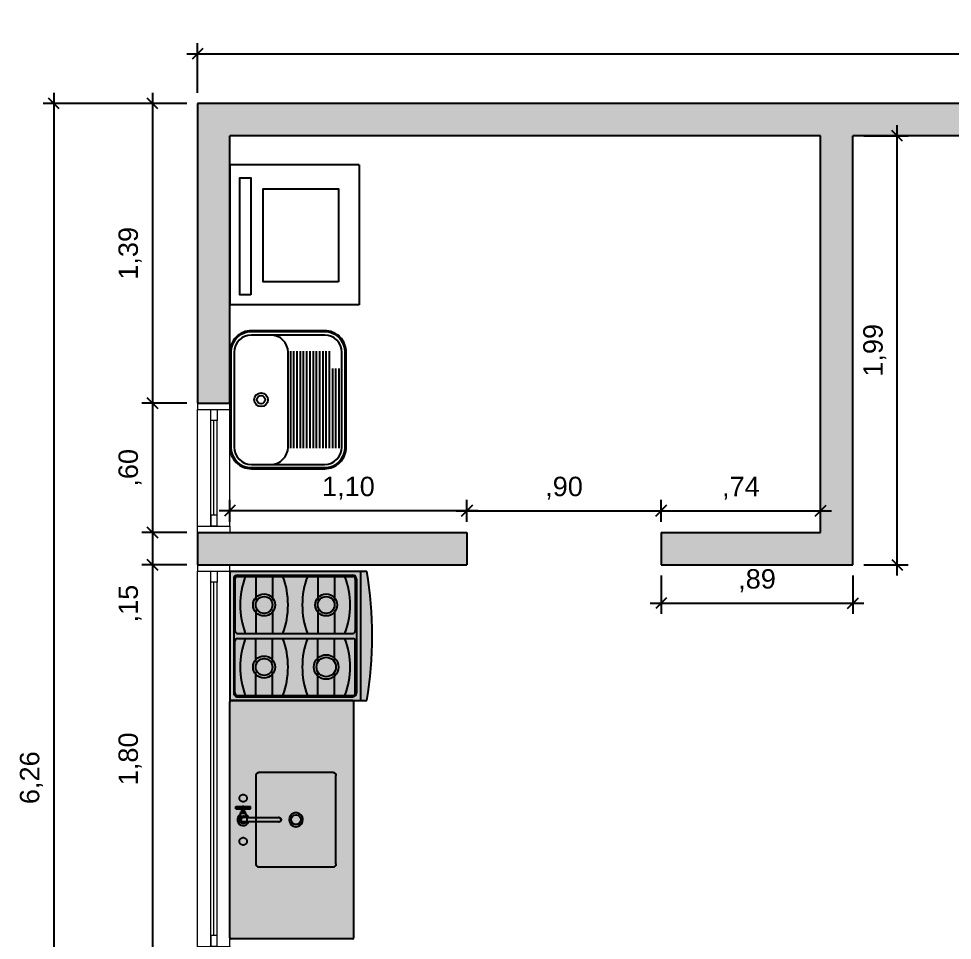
# Model space of a CAD drawing. Header units: millimetres. Extents: x 28.1 to 47.5, y 29.2 to 36.9.
# Drawn here: x 28.122 to 32.452, y 32.581 to 36.856 of the extents above; entities that cross this region are included whole.
import ezdxf

# ---------------------------------------------------------------- set-up
doc = ezdxf.new("R2010")
doc.units = ezdxf.units.MM
doc.header["$PDMODE"] = 34
doc.linetypes.add('CONTINU', pattern=[0])
doc.linetypes.add('DASHSPACE', pattern=[30, 12, -18])
for name, color, linetype, lineweight in [('AI-Hatch equip coz', 255, 'Continuous', 0), ('AI-Hatch equip san', 255, 'Continuous', 0), ('Arq-Caixilho', 1, 'Continuous', 13), ('Arq-Parede Baixa Osso', 2, 'Continuous', 20)]:
    doc.layers.add(name, color=color, linetype=linetype, lineweight=lineweight)
for name, color, linetype in [('ALVENARIA', 4, 'Continuous'), ('COTAS', 7, 'Continuous'), ('MOBILIÁRIO', 8, 'Continuous')]:
    doc.layers.add(name, color=color, linetype=linetype)
doc.styles.get("Standard").update_dxf_attribs({"font": 'arial.ttf'})
doc.dimstyles.new('Novo estilo de cotav 1_50', dxfattribs={"dimscale": 0.5, "dimtxt": 0.18, "dimasz": 0.1, "dimexe": 0.1, "dimexo": 0.1, "dimgap": 0.1, "dimtad": 1, "dimzin": 4, "dimtxsty": 'Standard', "dimblk": 'OBLIQUE', "dimcen": 0.1, "dimdle": 0.1, "dimclrd": 1, "dimclre": 1, "dimclrt": 256, "dimadec": 0, "dimazin": 0, "dimtfac": 1, "dimtmove": 0, "dimatfit": 3, "dimldrblk": 'ORIGIN2', "dimfxl": 1, "dimtfillclr": 1, "dimarcsym": 0})

# ---------------------------------------------------------------- blocks, each defined once
blk = doc.blocks.new('maq 2')
for p, q in [((85.4031, 379.1779), (86.0535, 379.1779)), ((85.4031, 379.1779), (85.4031, 378.5779)), ((86.0535, 379.1779), (86.0535, 378.5779)), ((85.4031, 378.5779), (86.0535, 378.5779))]:
    blk.add_line(p, q)
for points in [[(85.9465, 379.082), (85.9465, 378.7322), (85.5152, 378.7322), (85.5152, 379.082)], [(86.0069, 378.6761), (86.0069, 378.6243), (85.4634, 378.6243), (85.4634, 378.6761)]]:
    blk.add_lwpolyline(points, close=True)
blk = doc.blocks.new('A$C13904C36')
for p, q in [((220, 140), (-220, 140)), ((220, 125), (-220, 125)), ((-315, 45), (-315, -295)), ((-300, 45), (-300, -295)), ((300, -295), (300, 45)), ((315, -295), (315, 45)), ((-220, -125), (220, -125)), ((-225, -137.5), (225, -137.5)), ((-225, -152.5), (225, -152.5)), ((-225, -167.5), (225, -167.5)), ((-225, -182.5), (225, -182.5)), ((-225, -197.5), (225, -197.5)), ((-225, -212.5), (225, -212.5)), ((-225, -227.5), (225, -227.5)), ((-225, -242.5), (225, -242.5)), ((-225, -257.5), (225, -257.5)), ((-225, -272.5), (225, -272.5)), ((-225, -287.5), (225, -287.5)), ((-225, -302.5), (225, -302.5)), ((-225, -317.5), (225, -317.5)), ((-225, -332.5), (145, -332.5)), ((-225, -347.5), (145, -347.5)), ((-225, -362.5), (145, -362.5)), ((-220, -375), (220, -375)), ((-220, -390), (220, -390))]:
    blk.add_line(p, q)
blk.add_lwpolyline([(-320, -295, 0.414214), (-220, -395), (220, -395, 0.414214), (320, -295), (320, 45, 0.414214), (220, 145), (-220, 145, 0.414214), (-320, 45)], format="xyb", close=True)
for radius in [31.8, 19.1]:
    blk.add_circle((0, 0), radius)
for centre, radius, start, end in [((-220, 45), 95, 90, 180), ((220, 45), 95, 0, 90), ((-220, 45), 80, 90, 180), ((220, 45), 80, 0, 90), ((-220, -45), 80, 180, 270), ((220, -45), 80, 270, 0), ((-220, -295), 95, 180, 270), ((-220, -295), 80, 180, 270), ((220, -295), 95, 270, 0), ((220, -295), 80, 270, 0)]:
    blk.add_arc(centre, radius, start, end)
blk = doc.blocks.new('*U11')
at = {"layer": 'Arq-Caixilho'}
for p, q in [((0.57, 0.0917), (0.08, 0.0917)), ((0.52, 0.0767), (0.08, 0.0767)), ((0.57, 0.0617), (0.08, 0.0617))]:
    blk.add_line(p, q, dxfattribs=at)
for points in [[(0, 0), (0.03, 0), (0.03, 0.15), (0, 0.15)], [(0.6, 0), (0.57, 0), (0.57, 0.15), (0.6, 0.15)], [(0.03, 0.0917), (0.08, 0.0917), (0.08, 0.0617), (0.03, 0.0617)], [(0.57, 0.0917), (0.52, 0.0917), (0.52, 0.0617), (0.57, 0.0617)], [(0.57, 0.0917), (0.57, 0.0917), (0.57, 0.0617), (0.57, 0.0617)]]:
    blk.add_lwpolyline(points, dxfattribs=at)
at = {"layer": 'Arq-Parede Baixa Osso'}
for p, q in [((0.57, 0.15), (0.03, 0.15)), ((0.57, 0), (0.03, 0))]:
    blk.add_line(p, q, dxfattribs=at)
blk = doc.blocks.new('*U12')
at = {"layer": 'Arq-Caixilho'}
for p, q in [((1.77, 0.0917), (0.08, 0.0917)), ((1.72, 0.0767), (0.08, 0.0767)), ((1.77, 0.0617), (0.08, 0.0617))]:
    blk.add_line(p, q, dxfattribs=at)
for points in [[(0, 0), (0.03, 0), (0.03, 0.15), (0, 0.15)], [(1.8, 0), (1.77, 0), (1.77, 0.15), (1.8, 0.15)], [(0.03, 0.0917), (0.08, 0.0917), (0.08, 0.0617), (0.03, 0.0617)], [(1.77, 0.0917), (1.72, 0.0917), (1.72, 0.0617), (1.77, 0.0617)], [(1.77, 0.0917), (1.77, 0.0917), (1.77, 0.0617), (1.77, 0.0617)]]:
    blk.add_lwpolyline(points, dxfattribs=at)
at = {"layer": 'Arq-Parede Baixa Osso'}
for p, q in [((1.77, 0.15), (0.03, 0.15)), ((1.77, 0), (0.03, 0))]:
    blk.add_line(p, q, dxfattribs=at)
blk = doc.blocks.new('Fogão 03')
at = {"layer": 'AI-Hatch equip coz', "lineweight": 0}
for points in [[(0.156, 0.159), (-0.444, 0.159), (-0.444, -0.447), (0.156, -0.447)], [(0.156, -0.447), (-0.444, -0.447), (-0.444, -0.477, 0.08), (0.156, -0.477)]]:
    blk.add_hatch(color=255, dxfattribs=at).paths.add_polyline_path(points)
for p, q in [((0.156, 0.159), (-0.444, 0.159)), ((-0.444, 0.159), (-0.444, -0.477)), ((0.12, 0.141), (-0.408, 0.141)), ((-0.408, 0.135), (-0.168, 0.135)), ((0.12, 0.135), (-0.12, 0.135)), ((0.156, 0.159), (0.156, -0.477)), ((-0.426, 0.123), (-0.426, -0.411)), ((-0.42, 0.123), (-0.42, -0.411)), ((-0.156, 0.123), (-0.156, -0.411)), ((-0.132, 0.123), (-0.132, -0.411)), ((0.132, 0.123), (0.132, -0.411)), ((0.138, 0.123), (0.138, -0.411)), ((-0.42, 0.039), (-0.3104, 0.039)), ((-0.2655, 0.039), (-0.156, 0.039)), ((-0.0224, 0.039), (-0.132, 0.039)), ((0.132, 0.039), (0.0224, 0.039)), ((-0.42, -0.039), (-0.3104, -0.039)), ((-0.2655, -0.039), (-0.156, -0.039)), ((-0.0224, -0.039), (-0.132, -0.039)), ((0.132, -0.039), (0.0224, -0.039)), ((-0.42, -0.249), (-0.3104, -0.249)), ((-0.2655, -0.249), (-0.156, -0.249)), ((-0.0224, -0.249), (-0.132, -0.249)), ((0.132, -0.249), (0.0224, -0.249)), ((-0.42, -0.327), (-0.3104, -0.327)), ((-0.2655, -0.327), (-0.156, -0.327)), ((-0.0224, -0.327), (-0.132, -0.327)), ((0.132, -0.327), (0.0224, -0.327)), ((-0.408, -0.423), (-0.168, -0.423)), ((0.12, -0.429), (-0.408, -0.429)), ((0.12, -0.423), (-0.12, -0.423)), ((0.156, -0.447), (-0.444, -0.447))]:
    blk.add_line(p, q)
for centre, radius in [((-0.288, 0), 0.051), ((0, 0), 0.051), ((-0.288, 0), 0.039), ((0, 0), 0.039), ((-0.288, -0.288), 0.057), ((-0.288, -0.288), 0.045), ((0, -0.288), 0.051), ((0, -0.288), 0.039)]:
    blk.add_circle(centre, radius)
for centre, radius, start, end in [((-0.408, 0.123), 0.018, 89.9994, 180), ((-0.408, 0.123), 0.012, 90, 180), ((-0.168, 0.123), 0.012, 0, 90), ((-0.12, 0.123), 0.012, 90, 180), ((0.12, 0.123), 0.018, 0, 90), ((0.12, 0.123), 0.012, 0, 90), ((-0.288, -0.264), 0.375, 69.3903, 110.6097), ((0, -0.264), 0.375, 69.3903, 110.6097), ((-0.288, 0.264), 0.375, 249.3903, 290.6097), ((0, 0.264), 0.375, 249.3903, 290.6097), ((-0.288, -0.552), 0.375, 69.3903, 110.6097), ((0, -0.552), 0.375, 69.3903, 110.6097), ((-0.288, -0.024), 0.375, 249.3903, 290.6097), ((0, -0.024), 0.375, 249.3903, 290.6097), ((-0.408, -0.411), 0.018, 180, 270), ((-0.408, -0.411), 0.012, 180, 270), ((-0.168, -0.411), 0.012, 269.9991, 0), ((-0.12, -0.411), 0.012, 180, 270.0011), ((0.12, -0.411), 0.018, 270, 0), ((0.12, -0.411), 0.012, 270, 0), ((-0.144, 1.386), 1.887, 260.8522, 279.1478)]:
    blk.add_arc(centre, radius, start, end)
blk = doc.blocks.new('CUBA L117 - PLANTA')
at = {"layer": 'AI-Hatch equip san'}
blk.add_hatch(color=256, dxfattribs=at).paths.add_polyline_path([(0.5525, -0.005, 0.414214), (0.5475, 0), (-0.5475, 0, 0.414214), (-0.5525, -0.005), (-0.5525, -0.5694, 0.414214), (-0.5475, -0.5744), (0.5475, -0.5744, 0.414214), (0.5525, -0.5694)])
for p, q in [((-0.5475, 0), (0.5475, 0)), ((-0.5525, -0.5694), (-0.5525, -0.005)), ((0.5525, -0.5694), (0.5525, -0.005)), ((-0.2051, -0.122), (0.2051, -0.122)), ((-0.2203, -0.4773), (-0.2203, -0.1371)), ((0.2203, -0.1371), (0.2203, -0.4773)), ((-0.2051, -0.4924), (0.2051, -0.4924)), ((0.5475, -0.5744), (-0.5475, -0.5744))]:
    blk.add_line(p, q)
at = {"ltscale": 0.001812}
for p, q in [((-0.0004, -0.2752), (0, -0.2752)), ((-0.0004, -0.3392), (0, -0.3392))]:
    blk.add_line(p, q, dxfattribs=at)
at = {"ltscale": 0.001816}
for p, q in [((0, -0.2752), (0.0004, -0.2752)), ((0, -0.3392), (0.0004, -0.3392))]:
    blk.add_line(p, q, dxfattribs=at)
at = {"ltscale": 0.001536}
for p, q in [((-0.032, -0.3072), (-0.032, -0.3069)), ((-0.032, -0.3075), (-0.032, -0.3072))]:
    blk.add_line(p, q, dxfattribs=at)
at = {"ltscale": 0.001853}
for p, q in [((0.032, -0.3072), (0.032, -0.3068)), ((0.032, -0.3076), (0.032, -0.3072))]:
    blk.add_line(p, q, dxfattribs=at)
for points in [[(-0.2203, -0.1371), (-0.2202, -0.1367), (-0.2202, -0.1364), (-0.2202, -0.1361), (-0.2202, -0.1357), (-0.2202, -0.1354), (-0.2202, -0.1352), (-0.2201, -0.135), (-0.2201, -0.1348), (-0.2201, -0.1346), (-0.22, -0.1343), (-0.22, -0.1341), (-0.2199, -0.1339), (-0.2199, -0.1337), (-0.2199, -0.1335), (-0.2198, -0.1333), (-0.2197, -0.133), (-0.2196, -0.1327), (-0.2195, -0.1323), (-0.2194, -0.132), (-0.2193, -0.1317), (-0.2192, -0.1314), (-0.219, -0.1311), (-0.2189, -0.1307), (-0.2188, -0.1304), (-0.2186, -0.1301), (-0.2184, -0.1298), (-0.2183, -0.1295), (-0.2181, -0.1292), (-0.2179, -0.129), (-0.2178, -0.1287), (-0.2176, -0.1284), (-0.2174, -0.1281), (-0.2172, -0.1279), (-0.217, -0.1276), (-0.2168, -0.1274), (-0.2166, -0.1271), (-0.2163, -0.1269), (-0.2161, -0.1266), (-0.2159, -0.1264), (-0.2156, -0.1261), (-0.2154, -0.1259), (-0.2151, -0.1257), (-0.2149, -0.1255), (-0.2146, -0.1253), (-0.2144, -0.1251), (-0.2141, -0.1249), (-0.2138, -0.1247), (-0.2136, -0.1245), (-0.2133, -0.1243), (-0.213, -0.1241), (-0.2127, -0.124), (-0.2124, -0.1238), (-0.2121, -0.1236), (-0.2118, -0.1235), (-0.2115, -0.1233), (-0.2112, -0.1232), (-0.2109, -0.1231), (-0.2105, -0.1229), (-0.2102, -0.1228), (-0.2099, -0.1227), (-0.2096, -0.1226), (-0.2092, -0.1225), (-0.2089, -0.1224), (-0.2087, -0.1224), (-0.2086, -0.1223), (-0.2083, -0.1223), (-0.2081, -0.1223), (-0.2079, -0.1222), (-0.2077, -0.1222), (-0.2074, -0.1221), (-0.2072, -0.1221), (-0.207, -0.1221), (-0.2069, -0.1221), (-0.2065, -0.122), (-0.2062, -0.122), (-0.2058, -0.122), (-0.2056, -0.122), (-0.2051, -0.122)], [(0.2051, -0.122), (0.2056, -0.122), (0.2058, -0.122), (0.2062, -0.122), (0.2065, -0.122), (0.2069, -0.1221), (0.207, -0.1221), (0.2072, -0.1221), (0.2074, -0.1221), (0.2077, -0.1222), (0.2079, -0.1222), (0.2081, -0.1223), (0.2083, -0.1223), (0.2086, -0.1223), (0.2087, -0.1224), (0.2089, -0.1224), (0.2092, -0.1225), (0.2096, -0.1226), (0.2099, -0.1227), (0.2102, -0.1228), (0.2105, -0.1229), (0.2109, -0.1231), (0.2112, -0.1232), (0.2115, -0.1233), (0.2118, -0.1235), (0.2121, -0.1236), (0.2124, -0.1238), (0.2127, -0.124), (0.213, -0.1241), (0.2133, -0.1243), (0.2136, -0.1245), (0.2138, -0.1247), (0.2141, -0.1249), (0.2144, -0.1251), (0.2146, -0.1253), (0.2149, -0.1255), (0.2151, -0.1257), (0.2154, -0.1259), (0.2156, -0.1261), (0.2159, -0.1264), (0.2161, -0.1266), (0.2163, -0.1269), (0.2166, -0.1271), (0.2168, -0.1274), (0.217, -0.1276), (0.2172, -0.1279), (0.2174, -0.1281), (0.2176, -0.1284), (0.2178, -0.1287), (0.2179, -0.129), (0.2181, -0.1292), (0.2183, -0.1295), (0.2184, -0.1298), (0.2186, -0.1301), (0.2188, -0.1304), (0.2189, -0.1307), (0.219, -0.1311), (0.2192, -0.1314), (0.2193, -0.1317), (0.2194, -0.132), (0.2195, -0.1323), (0.2196, -0.1327), (0.2197, -0.133), (0.2198, -0.1333), (0.2199, -0.1335), (0.2199, -0.1337), (0.2199, -0.1339), (0.22, -0.1341), (0.22, -0.1343), (0.2201, -0.1346), (0.2201, -0.1348), (0.2201, -0.135), (0.2202, -0.1352), (0.2202, -0.1354), (0.2202, -0.1357), (0.2202, -0.1361), (0.2202, -0.1364), (0.2202, -0.1367), (0.2203, -0.1371)], [(-0.2051, -0.4924), (-0.2056, -0.4924), (-0.2058, -0.4924), (-0.2062, -0.4924), (-0.2065, -0.4924), (-0.2069, -0.4923), (-0.207, -0.4923), (-0.2072, -0.4923), (-0.2074, -0.4923), (-0.2077, -0.4922), (-0.2079, -0.4922), (-0.2081, -0.4922), (-0.2083, -0.4921), (-0.2086, -0.4921), (-0.2087, -0.492), (-0.2089, -0.492), (-0.2092, -0.4919), (-0.2096, -0.4918), (-0.2099, -0.4917), (-0.2102, -0.4916), (-0.2105, -0.4915), (-0.2109, -0.4913), (-0.2112, -0.4912), (-0.2115, -0.4911), (-0.2118, -0.4909), (-0.2121, -0.4908), (-0.2124, -0.4906), (-0.2127, -0.4904), (-0.213, -0.4903), (-0.2133, -0.4901), (-0.2136, -0.4899), (-0.2138, -0.4897), (-0.2141, -0.4895), (-0.2144, -0.4894), (-0.2146, -0.4892), (-0.2149, -0.4889), (-0.2151, -0.4887), (-0.2154, -0.4885), (-0.2156, -0.4883), (-0.2159, -0.488), (-0.2161, -0.4878), (-0.2163, -0.4875), (-0.2166, -0.4873), (-0.2168, -0.487), (-0.217, -0.4868), (-0.2172, -0.4865), (-0.2174, -0.4863), (-0.2176, -0.486), (-0.2178, -0.4857), (-0.2179, -0.4855), (-0.2181, -0.4852), (-0.2183, -0.4849), (-0.2184, -0.4846), (-0.2186, -0.4843), (-0.2188, -0.484), (-0.2189, -0.4837), (-0.219, -0.4833), (-0.2192, -0.483), (-0.2193, -0.4827), (-0.2194, -0.4824), (-0.2195, -0.4821), (-0.2196, -0.4817), (-0.2197, -0.4814), (-0.2198, -0.4811), (-0.2199, -0.4809), (-0.2199, -0.4807), (-0.2199, -0.4805), (-0.22, -0.4803), (-0.22, -0.4801), (-0.2201, -0.4798), (-0.2201, -0.4796), (-0.2201, -0.4794), (-0.2202, -0.4792), (-0.2202, -0.479), (-0.2202, -0.4787), (-0.2202, -0.4783), (-0.2202, -0.478), (-0.2202, -0.4777), (-0.2203, -0.4773)], [(0.2203, -0.4773), (0.2202, -0.4777), (0.2202, -0.478), (0.2202, -0.4783), (0.2202, -0.4787), (0.2202, -0.479), (0.2202, -0.4792), (0.2201, -0.4794), (0.2201, -0.4796), (0.2201, -0.4798), (0.22, -0.4801), (0.22, -0.4803), (0.2199, -0.4805), (0.2199, -0.4807), (0.2199, -0.4809), (0.2198, -0.4811), (0.2197, -0.4814), (0.2196, -0.4817), (0.2195, -0.4821), (0.2194, -0.4824), (0.2193, -0.4827), (0.2192, -0.483), (0.219, -0.4833), (0.2189, -0.4837), (0.2188, -0.484), (0.2186, -0.4843), (0.2184, -0.4846), (0.2183, -0.4849), (0.2181, -0.4852), (0.2179, -0.4855), (0.2178, -0.4857), (0.2176, -0.486), (0.2174, -0.4863), (0.2172, -0.4865), (0.217, -0.4868), (0.2168, -0.487), (0.2166, -0.4873), (0.2163, -0.4875), (0.2161, -0.4878), (0.2159, -0.488), (0.2156, -0.4883), (0.2154, -0.4885), (0.2151, -0.4887), (0.2149, -0.4889), (0.2146, -0.4892), (0.2144, -0.4894), (0.2141, -0.4895), (0.2138, -0.4897), (0.2136, -0.4899), (0.2133, -0.4901), (0.213, -0.4903), (0.2127, -0.4904), (0.2124, -0.4906), (0.2121, -0.4908), (0.2118, -0.4909), (0.2115, -0.4911), (0.2112, -0.4912), (0.2109, -0.4913), (0.2105, -0.4915), (0.2102, -0.4916), (0.2099, -0.4917), (0.2096, -0.4918), (0.2092, -0.4919), (0.2089, -0.492), (0.2087, -0.492), (0.2086, -0.4921), (0.2083, -0.4921), (0.2081, -0.4922), (0.2079, -0.4922), (0.2077, -0.4922), (0.2074, -0.4923), (0.2072, -0.4923), (0.207, -0.4923), (0.2069, -0.4923), (0.2065, -0.4924), (0.2062, -0.4924), (0.2058, -0.4924), (0.2056, -0.4924), (0.2051, -0.4924)]]:
    blk.add_lwpolyline(points)
at = {"linetype": 'DASHSPACE'}
for centre in [(-0.1001, -0.0619), (0, -0.0619), (0.1001, -0.0619)]:
    blk.add_circle(centre, 0.0175, dxfattribs=at)
blk.add_circle((0, -0.3072), 0.0225)
for centre, radius, start, end in [((-0.5475, -0.005), 0.00501, 90, 180), ((0.5475, -0.005), 0.00501, 0, 90), ((0, -0.3072), 0.032, 151.3521, 180), ((0, -0.3072), 0.032, 89.3499, 151.3521), ((0, -0.3072), 0.032, 19.9817, 89.3499), ((0, -0.3072), 0.032, 0, 19.9817), ((0, -0.3072), 0.032, 180, 200.4477), ((0, -0.3072), 0.032, 200.4477, 269.3512), ((0, -0.3072), 0.032, 269.3512, 331.3521), ((0, -0.3072), 0.032, 331.3521, 360), ((-0.5475, -0.5694), 0.00501, 180, 270), ((0.5475, -0.5694), 0.00501, 270, 360)]:
    blk.add_arc(centre, radius, start, end)
blk = doc.blocks.new('TORNEIRA COZINHA MESA BICA MÓVEL DUNA CLÁSSICA 1167 C64  - PLANTA')
at = {"layer": 'AI-Hatch equip san'}
blk.add_hatch(color=256, dxfattribs=at).paths.add_polyline_path([(0.0103, -0.0514, 0.168827), (0.0234, -0.0397), (0.0313, -0.0397), (0.0313, -0.0376), (0.0367, -0.0376), (0.0367, -0.0322), (0.0515, -0.0322, 0.000843), (0.0512, -0.0324), (0.0512, -0.0603), (0.0621, -0.0603), (0.0621, 0.0068), (0.0512, 0.0068), (0.0512, -0.021, 0.000799), (0.0515, -0.0213), (0.0367, -0.0213), (0.0367, -0.0159), (0.036, -0.0159, -0.045723), (0.034, -0.016, -0.04573), (0.032, -0.0159), (0.0313, -0.0159), (0.0313, -0.0138), (0.0234, -0.0138, 1.40626), (-0.0103, -0.0514), (-0.0103, -0.1934), (-0.0101, -0.1946), (-0.0097, -0.1959), (-0.0096, -0.1963), (-0.0092, -0.197), (-0.0086, -0.1982), (-0.008, -0.199), (-0.0078, -0.1992), (-0.0068, -0.2002), (-0.0058, -0.201), (-0.0055, -0.2011), (-0.0046, -0.2017), (-0.0033, -0.2022), (-0.0025, -0.2024), (-0.002, -0.2026), (-0.0005, -0.2027), (0.0009, -0.2027), (0.0022, -0.2025), (0.0034, -0.2022), (0.0039, -0.202), (0.0046, -0.2017), (0.0057, -0.201), (0.0066, -0.2004), (0.0068, -0.2002), (0.0077, -0.1993), (0.0086, -0.1982), (0.0087, -0.198), (0.0092, -0.197), (0.0098, -0.1958), (0.01, -0.195), (0.0101, -0.1944), (0.0103, -0.193), (0.0103, -0.1911)])
for points in [[(0.0512, 0.0068), (0.0621, 0.0068)], [(0.0512, 0.0068), (0.0512, -0.021)], [(0.0567, 0.0068), (0.0567, -0.0213)], [(0.0621, 0.0068), (0.0621, -0.0603)], [(0.0117, -0.0138), (0.0313, -0.0138)], [(0.0117, -0.0397), (0.0313, -0.0397)], [(0.0313, -0.0138), (0.0313, -0.0397)], [(0.0313, -0.0159), (0.032, -0.0159)], [(0.0313, -0.0267), (0.0621, -0.0267)], [(0.0313, -0.0376), (0.0367, -0.0376)], [(0.036, -0.0159), (0.0367, -0.0159)], [(0.0367, -0.0159), (0.0367, -0.0376)], [(0.0367, -0.0213), (0.0519, -0.0217)], [(0.0367, -0.0213), (0.0515, -0.0213)], [(0.0367, -0.0322), (0.0515, -0.0322)], [(0.0512, -0.0324), (0.0512, -0.0603)], [(0.0514, -0.0252), (0.0513, -0.0256)], [(0.0513, -0.0278), (0.0514, -0.0281)], [(0.0521, -0.0237), (0.0519, -0.0242)], [(0.052, -0.024), (0.0519, -0.0242)], [(0.0519, -0.0293), (0.0521, -0.0297)], [(0.0521, -0.0219), (0.0521, -0.0237)], [(0.053, -0.0227), (0.0521, -0.0237)], [(0.0525, -0.0232), (0.0521, -0.0237)], [(0.0521, -0.0297), (0.0525, -0.0302)], [(0.0521, -0.0297), (0.0521, -0.0316)], [(0.0529, -0.0306), (0.0524, -0.0301)], [(0.0541, -0.0219), (0.0527, -0.0229)], [(0.0541, -0.0219), (0.0539, -0.022)], [(0.0539, -0.0314), (0.0541, -0.0315)], [(0.0557, -0.0214), (0.0553, -0.0215)], [(0.0553, -0.032), (0.0557, -0.0321)], [(0.0567, -0.0322), (0.0567, -0.0603)], [(0.0581, -0.0215), (0.0587, -0.0217)], [(0.0581, -0.0215), (0.0595, -0.0221)], [(0.0582, -0.0319), (0.0581, -0.032)], [(0.0595, -0.0314), (0.0582, -0.032)], [(0.0595, -0.0221), (0.0594, -0.022)], [(0.0595, -0.0313), (0.0594, -0.0314)], [(0.0595, -0.0221), (0.0605, -0.0229)], [(0.0605, -0.0306), (0.0595, -0.0314)], [(0.0617, -0.0247), (0.0619, -0.0252)], [(0.0619, -0.0282), (0.0617, -0.0288)], [(0.0618, -0.0249), (0.0619, -0.0252)], [(0.0621, -0.0258), (0.0619, -0.0252)], [(0.0621, -0.0276), (0.0619, -0.0282)], [(0.0621, -0.0258), (0.0621, -0.0267)], [(0.0621, -0.0267), (0.0621, -0.0276)], [(0.0512, -0.0603), (0.0621, -0.0603)]]:
    blk.add_lwpolyline(points)
at = {"linetype": 'CONTINU'}
for points in [[(-0.0103, -0.0408), (-0.011, -0.0403), (-0.0123, -0.0391), (-0.0127, -0.0388), (-0.0141, -0.037), (-0.0145, -0.0364), (-0.0153, -0.0351), (-0.0161, -0.0334), (-0.0162, -0.0331), (-0.0169, -0.031), (-0.0171, -0.0301), (-0.0173, -0.0289), (-0.0175, -0.0267), (-0.0173, -0.0243), (-0.0171, -0.0233), (-0.0168, -0.0219), (-0.0161, -0.0201), (-0.016, -0.0197), (-0.0149, -0.0176), (-0.0145, -0.017), (-0.0136, -0.0157), (-0.0123, -0.0144), (-0.012, -0.0141), (-0.0103, -0.0126), (-0.0097, -0.0122), (-0.0084, -0.0114), (-0.0067, -0.0106), (-0.0064, -0.0105), (-0.0043, -0.0098), (-0.0034, -0.0096), (-0.0022, -0.0094), (0, -0.0093), (0.0024, -0.0094), (0.0034, -0.0096), (0.0048, -0.0099), (0.0067, -0.0106), (0.007, -0.0108), (0.0091, -0.0118), (0.0097, -0.0122), (0.011, -0.0132), (0.0123, -0.0144), (0.0127, -0.0147), (0.0141, -0.0165), (0.0145, -0.017), (0.0153, -0.0183), (0.0161, -0.0201), (0.0162, -0.0203), (0.0169, -0.0224), (0.0171, -0.0233), (0.0173, -0.0246), (0.0175, -0.0267), (0.0173, -0.0292), (0.0171, -0.0301), (0.0168, -0.0315), (0.0161, -0.0334), (0.016, -0.0338), (0.0149, -0.0358), (0.0145, -0.0364), (0.0136, -0.0377), (0.0123, -0.0391), (0.012, -0.0394), (0.0103, -0.0408)], [(0.0103, -0.0382), (0.0109, -0.0377), (0.0112, -0.0374), (0.0125, -0.0358), (0.0128, -0.0353), (0.0135, -0.0342), (0.0143, -0.0326), (0.0144, -0.0324), (0.015, -0.0305), (0.0151, -0.0297), (0.0153, -0.0286), (0.0154, -0.0267), (0.0153, -0.0246), (0.0151, -0.0237), (0.0148, -0.0225), (0.0143, -0.0208), (0.0141, -0.0205), (0.0132, -0.0187), (0.0128, -0.0182), (0.012, -0.017), (0.0109, -0.0158), (0.0106, -0.0155), (0.0091, -0.0143), (0.0086, -0.0139), (0.0074, -0.0132), (0.0059, -0.0125), (0.0057, -0.0124), (0.0038, -0.0118), (0.003, -0.0116), (0.0019, -0.0114), (0, -0.0113), (-0.0022, -0.0114), (-0.003, -0.0116), (-0.0042, -0.0119), (-0.0059, -0.0125), (-0.0062, -0.0126), (-0.0081, -0.0136), (-0.0086, -0.0139), (-0.0097, -0.0147), (-0.0109, -0.0158), (-0.0112, -0.0161), (-0.0125, -0.0176), (-0.0128, -0.0182), (-0.0135, -0.0193), (-0.0143, -0.0208), (-0.0144, -0.0211), (-0.015, -0.0229), (-0.0151, -0.0237), (-0.0153, -0.0248), (-0.0154, -0.0267), (-0.0153, -0.0289), (-0.0151, -0.0297), (-0.0148, -0.031), (-0.0143, -0.0326), (-0.0141, -0.033), (-0.0132, -0.0348), (-0.0128, -0.0353), (-0.012, -0.0365), (-0.0109, -0.0377), (-0.0106, -0.0379), (-0.0103, -0.0382)], [(-0.0104, -0.0267), (-0.0102, -0.0253), (-0.01, -0.0239), (-0.0095, -0.0226), (-0.0088, -0.0213), (-0.008, -0.0202), (-0.0071, -0.0192), (-0.0061, -0.0184), (-0.005, -0.0177), (-0.0038, -0.0171), (-0.0025, -0.0167), (-0.0013, -0.0165), (0, -0.0164)], [(-0.0104, -0.0267), (-0.0102, -0.0251), (-0.0098, -0.0235), (-0.0095, -0.0228)], [(-0.0104, -0.0267), (-0.0103, -0.0271)], [(-0.0104, -0.0267), (-0.0103, -0.027)], [(-0.0095, -0.0228), (-0.0098, -0.0234), (-0.0099, -0.0239), (-0.0102, -0.0253), (-0.0103, -0.0267)], [(-0.0103, -0.0382), (-0.0103, -0.0267)], [(-0.0103, -0.0408), (-0.0103, -0.0382)], [(-0.0103, -0.0503), (-0.0103, -0.0408)], [(-0.0094, -0.0225), (-0.0095, -0.0226), (-0.0095, -0.0228)], [(-0.0088, -0.0214), (-0.0092, -0.022), (-0.0094, -0.0225)], [(-0.0094, -0.0225), (-0.0088, -0.0214)], [(-0.0088, -0.0214), (-0.0088, -0.0214), (-0.0082, -0.0204), (-0.008, -0.0203)], [(-0.0087, -0.0213), (-0.0084, -0.0206), (-0.008, -0.0203)], [(-0.0039, -0.0172), (-0.0048, -0.0175), (-0.0061, -0.0184), (-0.0073, -0.0194), (-0.008, -0.0202)], [(-0.0059, -0.0182), (-0.0061, -0.0184), (-0.0071, -0.0192), (-0.008, -0.0202), (-0.008, -0.0203)], [(-0.0059, -0.0182), (-0.005, -0.0177)], [(-0.005, -0.0177), (-0.0038, -0.0171), (-0.003, -0.0169)], [(-0.0028, -0.0168), (-0.0033, -0.0169), (-0.0037, -0.0171)], [(-0.003, -0.0169), (-0.0025, -0.0167)], [(-0.0025, -0.0167), (-0.0024, -0.0167)], [(-0.0024, -0.0167), (-0.0017, -0.0165), (0, -0.0164)], [(-0.0024, -0.0167), (-0.0013, -0.0165)], [(-0.0013, -0.0165), (0, -0.0164)], [(0.004, -0.0172), (0.0033, -0.0169), (0.0017, -0.0165), (0, -0.0164)], [(0.004, -0.0172), (0.0034, -0.017), (0.0028, -0.0168), (0.0014, -0.0165), (0, -0.0164)], [(0, -0.0164), (0.0014, -0.0165), (0.0028, -0.0168), (0.0042, -0.0173), (0.0054, -0.0179), (0.0065, -0.0187), (0.0075, -0.0196), (0.0084, -0.0206), (0.0091, -0.0218), (0.0096, -0.0229), (0.01, -0.0242), (0.0103, -0.0255), (0.0104, -0.0267)], [(0.0065, -0.0187), (0.0063, -0.0185), (0.0054, -0.0179), (0.0042, -0.0173), (0.004, -0.0172)], [(0.0053, -0.0179), (0.0048, -0.0175), (0.0042, -0.0173)], [(0.0065, -0.0187), (0.0061, -0.0184), (0.0055, -0.018)], [(0.0096, -0.023), (0.0096, -0.023), (0.0091, -0.0218), (0.0085, -0.0209), (0.0083, -0.0207), (0.0075, -0.0196), (0.0065, -0.0187)], [(0.0065, -0.0187), (0.0073, -0.0194), (0.0084, -0.0206), (0.0092, -0.022), (0.0096, -0.0229)], [(0.0065, -0.0187), (0.0065, -0.0187), (0.0065, -0.0187)], [(0.01, -0.0243), (0.01, -0.0242), (0.0099, -0.0237), (0.0096, -0.023)], [(0.0096, -0.023), (0.0098, -0.0235), (0.0099, -0.024)], [(0.0103, -0.0503), (0.0103, -0.0267), (0.0102, -0.0255), (0.01, -0.0243)], [(0.01, -0.0243), (0.0102, -0.0251), (0.0104, -0.0267)], [(0.0103, -0.027), (0.0104, -0.0267)], [(0.0103, -0.0271), (0.0104, -0.0267)], [(-0.0103, -0.1911), (-0.0103, -0.0503)], [(0.0103, -0.0503), (0.0103, -0.1911), (0.0103, -0.193), (0.0101, -0.1944), (0.01, -0.195), (0.0098, -0.1958), (0.0092, -0.197), (0.0087, -0.198), (0.0086, -0.1982), (0.0077, -0.1993), (0.0068, -0.2002), (0.0066, -0.2004), (0.0057, -0.201), (0.0046, -0.2017), (0.0039, -0.202), (0.0034, -0.2022), (0.0022, -0.2025), (0.0009, -0.2027)], [(0.0103, -0.0503), (0.0103, -0.0503)], [(0.0009, -0.2027), (-0.0005, -0.2027), (-0.002, -0.2026), (-0.0025, -0.2024), (-0.0033, -0.2022), (-0.0046, -0.2017), (-0.0055, -0.2011), (-0.0058, -0.201), (-0.0068, -0.2002), (-0.0078, -0.1992), (-0.008, -0.199), (-0.0086, -0.1982), (-0.0092, -0.197), (-0.0096, -0.1963), (-0.0097, -0.1959), (-0.0101, -0.1946), (-0.0103, -0.1934)], [(0.0009, -0.2027), (0.0009, -0.2014), (0, -0.2014)]]:
    blk.add_lwpolyline(points, dxfattribs=at)
for points in [[(0.0103, -0.0395, 2.835188), (-0.0103, -0.0395)], [(0.0103, -0.0395, 2.832283), (-0.0103, -0.0395)], [(-0.0059, -0.0182, 0.246498), (-0.0103, -0.0267)], [(-0.005, -0.0177, 0.025577), (-0.0059, -0.0182)], [(-0.003, -0.0169, 0.050704), (-0.005, -0.0177)], [(-0.0025, -0.0167, 0.012541), (-0.003, -0.0169)], [(-0.0013, -0.0165, 0.031228), (-0.0025, -0.0167)], [(0, -0.0164, 0.03101), (-0.0013, -0.0165)], [(0.0103, -0.0267, 0.414209), (0, -0.0164)]]:
    blk.add_lwpolyline(points, format="xyb", dxfattribs=at)
for points in [[(0.032, -0.0159, 0.04573), (0.034, -0.016)], [(0.034, -0.016, 0.045723), (0.036, -0.0159)], [(0.0512, -0.021, 0.002534), (0.0521, -0.0219)], [(0.0621, -0.0267, 1.003644), (0.0512, -0.0267)], [(0.0513, -0.0256, 0.052994), (0.0512, -0.0267)], [(0.0512, -0.0267, 0.048116), (0.0513, -0.0278)], [(0.0512, -0.0267, 1.001827), (0.0621, -0.0267)], [(0.0521, -0.0316, 0.002652), (0.0512, -0.0324)], [(0.0514, -0.0281, 0.055405), (0.0519, -0.0293)], [(0.0567, -0.0195, 0.157106), (0.0541, -0.0203, 0.125434), (0.0521, -0.0227)], [(0.0521, -0.0307, 0.125458), (0.0541, -0.0331, 0.155422), (0.0567, -0.034)], [(0.0541, -0.0315, -0.07031), (0.0529, -0.0306)], [(0.0553, -0.0215, 0.056829), (0.0541, -0.0219)], [(0.0553, -0.032, -0.056723), (0.0541, -0.0315)], [(0.0567, -0.0213, 0.045084), (0.0557, -0.0214)], [(0.0567, -0.0322, -0.045297), (0.0557, -0.0321)], [(0.0621, -0.0267, 0.156731), (0.0606, -0.0217, 0.116195), (0.0587, -0.02, 0.11653), (0.0567, -0.0195)], [(0.0567, -0.034, 0.116611), (0.0587, -0.0335, 0.116203), (0.0606, -0.0318, 0.156731), (0.0621, -0.0267)], [(0.0613, -0.0239, 0.058643), (0.0605, -0.0229)], [(0.0613, -0.0296, -0.059846), (0.0605, -0.0306)], [(0.0618, -0.0249, 0.053011), (0.0613, -0.0239)], [(0.0619, -0.0282, -0.062489), (0.0613, -0.0296)], [(0.0621, -0.0267, 0.065244), (0.0619, -0.0252)]]:
    blk.add_lwpolyline(points, format="xyb")
blk.add_lwpolyline([(-0.0103, -0.1911), (-0.0103, -0.1934), (-0.0103, -0.192)], close=True, dxfattribs=at)
for start, end in [(28.9478, 247.2804), (292.7196, 331.0503)]:
    blk.add_arc((0, -0.0267), 0.0267, start, end)
for points in [[(0, -0.2014), (-0.0032, -0.2014), (-0.0062, -0.2002), (-0.0085, -0.198), (-0.01, -0.1951), (-0.0103, -0.192)], [(0.0009, -0.2014), (0.0041, -0.2011), (0.007, -0.1996), (0.0091, -0.1972), (0.0103, -0.1943), (0.0103, -0.1911)]]:
    blk.add_open_spline(points, degree=5, dxfattribs=at)
blk = doc.blocks.new('_Oblique')
at = {"color": 0, "linetype": 'ByBlock', "lineweight": -2}
blk.add_line((-0.5, -0.5), (0.5, 0.5), dxfattribs=at)
blk = doc.blocks.new('*D22')
at = {"layer": 'COTAS', "color": 1, "lineweight": -2, "transparency": 16777216}
for p, q in [((28.9509, 36.5128), (28.9509, 36.7431)), ((36.4809, 36.5128), (36.4809, 36.7431)), ((28.9009, 36.6931), (36.5309, 36.6931))]:
    blk.add_line(p, q, dxfattribs=at)
at = {"layer": 'Defpoints', "color": 0, "transparency": 16777216}
for p in [(36.4809, 36.6931), (28.9509, 36.4628), (36.4809, 36.4628)]:
    blk.add_point(p, dxfattribs=at)
at = {"layer": 'COTAS', "color": 1, "lineweight": -2, "transparency": 16777216, "xscale": 0.05, "yscale": 0.05, "zscale": 0.05, "rotation": 180}
blk.add_blockref('_Oblique', (28.9509, 36.6931), dxfattribs=at)
at = {"layer": 'COTAS', "color": 1, "lineweight": -2, "transparency": 16777216, "xscale": 0.05, "yscale": 0.05, "zscale": 0.05}
blk.add_blockref('_Oblique', (36.4809, 36.6931), dxfattribs=at)
at = {"layer": 'COTAS', "transparency": 16777216, "insert": (32.7159, 36.7972), "char_height": 0.09, "attachment_point": 5}
blk.add_mtext('7,53', dxfattribs=at)
blk = doc.blocks.new('_Origin2')
at = {"color": 0, "linetype": 'ByBlock', "lineweight": -2}
blk.add_line((-0.5, 0), (-1, 0), dxfattribs=at)
for radius in [0.5, 0.25]:
    blk.add_circle((0, 0), radius, dxfattribs=at)
blk = doc.blocks.new('*D23')
at = {"layer": 'COTAS', "color": 1, "lineweight": -2, "transparency": 16777216}
for p, q in [((28.2849, 36.5128), (28.2849, 30.1578)), ((28.9009, 36.4628), (28.2349, 36.4628)), ((28.9009, 30.2078), (28.2349, 30.2078))]:
    blk.add_line(p, q, dxfattribs=at)
at = {"layer": 'Defpoints', "color": 0, "transparency": 16777216}
for p in [(28.9509, 36.4628), (28.2849, 30.2078), (28.9509, 30.2078)]:
    blk.add_point(p, dxfattribs=at)
at = {"layer": 'COTAS', "color": 1, "lineweight": -2, "transparency": 16777216, "xscale": 0.05, "yscale": 0.05, "zscale": 0.05}
for p, rotation in [((28.2849, 36.4628), 90), ((28.2849, 30.2078), 270)]:
    blk.add_blockref('_Oblique', p, dxfattribs=dict(at, rotation=rotation))
at = {"layer": 'COTAS', "transparency": 16777216, "insert": (28.1808, 33.3353), "char_height": 0.09, "attachment_point": 5, "rotation": 90}
blk.add_mtext('6,26', dxfattribs=at)
blk = doc.blocks.new('*D24')
at = {"layer": 'COTAS', "color": 1, "lineweight": -2, "transparency": 16777216}
for p, q in [((28.7422, 36.5128), (28.7422, 35.0228)), ((28.9009, 36.4628), (28.6922, 36.4628)), ((28.9009, 35.0728), (28.6922, 35.0728))]:
    blk.add_line(p, q, dxfattribs=at)
at = {"layer": 'Defpoints', "color": 0, "transparency": 16777216}
for p in [(28.9509, 36.4628), (28.7422, 35.0728), (28.9509, 35.0728)]:
    blk.add_point(p, dxfattribs=at)
at = {"layer": 'COTAS', "color": 1, "lineweight": -2, "transparency": 16777216, "xscale": 0.05, "yscale": 0.05, "zscale": 0.05}
for p, rotation in [((28.7422, 36.4628), 90), ((28.7422, 35.0728), 270)]:
    blk.add_blockref('_Oblique', p, dxfattribs=dict(at, rotation=rotation))
at = {"layer": 'COTAS', "transparency": 16777216, "insert": (28.6381, 35.7678), "char_height": 0.09, "attachment_point": 5, "rotation": 90}
blk.add_mtext('1,39', dxfattribs=at)
blk = doc.blocks.new('*D25')
at = {"layer": 'COTAS', "color": 1, "lineweight": -2, "transparency": 16777216}
for p, q in [((28.7422, 35.1228), (28.7422, 34.4228)), ((28.9009, 35.0728), (28.6922, 35.0728)), ((28.9009, 34.4728), (28.6922, 34.4728))]:
    blk.add_line(p, q, dxfattribs=at)
at = {"layer": 'Defpoints', "color": 0, "transparency": 16777216}
for p in [(28.9509, 35.0728), (28.7422, 34.4728), (28.9509, 34.4728)]:
    blk.add_point(p, dxfattribs=at)
at = {"layer": 'COTAS', "color": 1, "lineweight": -2, "transparency": 16777216, "xscale": 0.05, "yscale": 0.05, "zscale": 0.05}
for p, rotation in [((28.7422, 35.0728), 90), ((28.7422, 34.4728), 270)]:
    blk.add_blockref('_Oblique', p, dxfattribs=dict(at, rotation=rotation))
at = {"layer": 'COTAS', "transparency": 16777216, "insert": (28.6381, 34.7728), "char_height": 0.09, "attachment_point": 5, "rotation": 90}
blk.add_mtext(',60', dxfattribs=at)
blk = doc.blocks.new('*D26')
at = {"layer": 'COTAS', "color": 1, "lineweight": -2, "transparency": 16777216}
for p, q in [((28.7422, 34.5228), (28.7422, 34.3228)), ((28.9009, 34.4728), (28.6922, 34.4728)), ((28.9009, 34.3228), (28.6922, 34.3228)), ((28.7422, 34.3228), (28.7422, 34.0135))]:
    blk.add_line(p, q, dxfattribs=at)
at = {"layer": 'Defpoints', "color": 0, "transparency": 16777216}
for p in [(28.9509, 34.4728), (28.7422, 34.3228), (28.9509, 34.3228)]:
    blk.add_point(p, dxfattribs=at)
at = {"layer": 'COTAS', "color": 1, "lineweight": -2, "transparency": 16777216, "xscale": 0.05, "yscale": 0.05, "zscale": 0.05}
for p, rotation in [((28.7422, 34.4728), 90), ((28.7422, 34.3228), 270)]:
    blk.add_blockref('_Oblique', p, dxfattribs=dict(at, rotation=rotation))
at = {"layer": 'COTAS', "transparency": 16777216, "insert": (28.6381, 34.1431), "char_height": 0.09, "attachment_point": 5, "rotation": 90}
blk.add_mtext(',15', dxfattribs=at)
blk = doc.blocks.new('*D27')
at = {"layer": 'COTAS', "color": 1, "lineweight": -2, "transparency": 16777216}
for p, q in [((28.7422, 34.3728), (28.7422, 32.4728)), ((28.9009, 34.3228), (28.6922, 34.3228)), ((28.9009, 32.5228), (28.6922, 32.5228))]:
    blk.add_line(p, q, dxfattribs=at)
at = {"layer": 'Defpoints', "color": 0, "transparency": 16777216}
for p in [(28.9509, 34.3228), (28.7422, 32.5228), (28.9509, 32.5228)]:
    blk.add_point(p, dxfattribs=at)
at = {"layer": 'COTAS', "color": 1, "lineweight": -2, "transparency": 16777216, "xscale": 0.05, "yscale": 0.05, "zscale": 0.05}
for p, rotation in [((28.7422, 34.3228), 90), ((28.7422, 32.5228), 270)]:
    blk.add_blockref('_Oblique', p, dxfattribs=dict(at, rotation=rotation))
at = {"layer": 'COTAS', "transparency": 16777216, "insert": (28.6381, 33.4228), "char_height": 0.09, "attachment_point": 5, "rotation": 90}
blk.add_mtext('1,80', dxfattribs=at)
blk = doc.blocks.new('*D32')
at = {"layer": 'COTAS', "color": 1, "lineweight": -2, "transparency": 16777216}
for p, q in [((29.1009, 34.5228), (29.1009, 34.624)), ((30.2009, 34.5228), (30.2009, 34.624)), ((30.2509, 34.574), (29.0509, 34.574))]:
    blk.add_line(p, q, dxfattribs=at)
at = {"layer": 'Defpoints', "color": 0, "transparency": 16777216}
for p in [(29.1009, 34.574), (29.1009, 34.4728), (30.2009, 34.4728)]:
    blk.add_point(p, dxfattribs=at)
at = {"layer": 'COTAS', "color": 1, "lineweight": -2, "transparency": 16777216, "xscale": 0.05, "yscale": 0.05, "zscale": 0.05, "rotation": 180}
blk.add_blockref('_Oblique', (29.1009, 34.574), dxfattribs=at)
at = {"layer": 'COTAS', "color": 1, "lineweight": -2, "transparency": 16777216, "xscale": 0.05, "yscale": 0.05, "zscale": 0.05}
blk.add_blockref('_Oblique', (30.2009, 34.574), dxfattribs=at)
at = {"layer": 'COTAS', "transparency": 16777216, "insert": (29.6509, 34.6781), "char_height": 0.09, "attachment_point": 5}
blk.add_mtext('1,10', dxfattribs=at)
blk = doc.blocks.new('*D35')
at = {"layer": 'COTAS', "color": 1, "lineweight": -2, "transparency": 16777216}
for p, q in [((32.1961, 34.2728), (32.1961, 36.3628)), ((32.0409, 36.3128), (32.2461, 36.3128)), ((32.0409, 34.3228), (32.2461, 34.3228))]:
    blk.add_line(p, q, dxfattribs=at)
at = {"layer": 'Defpoints', "color": 0, "transparency": 16777216}
for p in [(31.9909, 36.3128), (32.1961, 36.3128), (31.9909, 34.3228)]:
    blk.add_point(p, dxfattribs=at)
at = {"layer": 'COTAS', "color": 1, "lineweight": -2, "transparency": 16777216, "xscale": 0.05, "yscale": 0.05, "zscale": 0.05}
for p, rotation in [((32.1961, 36.3128), 90), ((32.1961, 34.3228), 270)]:
    blk.add_blockref('_Oblique', p, dxfattribs=dict(at, rotation=rotation))
at = {"layer": 'COTAS', "transparency": 16777216, "insert": (32.092, 35.3178), "char_height": 0.09, "attachment_point": 5, "rotation": 90}
blk.add_mtext('1,99', dxfattribs=at)
blk = doc.blocks.new('*D49')
at = {"layer": 'COTAS', "color": 1, "lineweight": -2, "transparency": 16777216}
for p, q in [((30.2009, 34.5228), (30.2009, 34.624)), ((31.1009, 34.5228), (31.1009, 34.624)), ((30.1509, 34.574), (31.1509, 34.574))]:
    blk.add_line(p, q, dxfattribs=at)
at = {"layer": 'Defpoints', "color": 0, "transparency": 16777216}
for p in [(31.1009, 34.574), (30.2009, 34.4728), (31.1009, 34.4728)]:
    blk.add_point(p, dxfattribs=at)
at = {"layer": 'COTAS', "color": 1, "lineweight": -2, "transparency": 16777216, "xscale": 0.05, "yscale": 0.05, "zscale": 0.05, "rotation": 180}
blk.add_blockref('_Oblique', (30.2009, 34.574), dxfattribs=at)
at = {"layer": 'COTAS', "color": 1, "lineweight": -2, "transparency": 16777216, "xscale": 0.05, "yscale": 0.05, "zscale": 0.05}
blk.add_blockref('_Oblique', (31.1009, 34.574), dxfattribs=at)
at = {"layer": 'COTAS', "transparency": 16777216, "insert": (30.6509, 34.6781), "char_height": 0.09, "attachment_point": 5}
blk.add_mtext(',90', dxfattribs=at)
blk = doc.blocks.new('*D50')
at = {"layer": 'COTAS', "color": 1, "lineweight": -2, "transparency": 16777216}
for p, q in [((31.1009, 34.2728), (31.1009, 34.0953)), ((31.9909, 34.2728), (31.9909, 34.0953)), ((31.0509, 34.1453), (32.0409, 34.1453))]:
    blk.add_line(p, q, dxfattribs=at)
at = {"layer": 'Defpoints', "color": 0, "transparency": 16777216}
for p in [(31.1009, 34.3228), (31.9909, 34.3228), (31.9909, 34.1453)]:
    blk.add_point(p, dxfattribs=at)
at = {"layer": 'COTAS', "color": 1, "lineweight": -2, "transparency": 16777216, "xscale": 0.05, "yscale": 0.05, "zscale": 0.05, "rotation": 180}
blk.add_blockref('_Oblique', (31.1009, 34.1453), dxfattribs=at)
at = {"layer": 'COTAS', "color": 1, "lineweight": -2, "transparency": 16777216, "xscale": 0.05, "yscale": 0.05, "zscale": 0.05}
blk.add_blockref('_Oblique', (31.9909, 34.1453), dxfattribs=at)
at = {"layer": 'COTAS', "transparency": 16777216, "insert": (31.5459, 34.2494), "char_height": 0.09, "attachment_point": 5}
blk.add_mtext(',89', dxfattribs=at)
blk = doc.blocks.new('*D51')
at = {"layer": 'COTAS', "color": 1, "lineweight": -2, "transparency": 16777216}
for p, q in [((31.1009, 34.5228), (31.1009, 34.624)), ((31.8409, 34.5228), (31.8409, 34.624)), ((31.0509, 34.574), (31.8909, 34.574))]:
    blk.add_line(p, q, dxfattribs=at)
at = {"layer": 'Defpoints', "color": 0, "transparency": 16777216}
for p in [(31.8409, 34.574), (31.1009, 34.4728), (31.8409, 34.4728)]:
    blk.add_point(p, dxfattribs=at)
at = {"layer": 'COTAS', "color": 1, "lineweight": -2, "transparency": 16777216, "xscale": 0.05, "yscale": 0.05, "zscale": 0.05, "rotation": 180}
blk.add_blockref('_Oblique', (31.1009, 34.574), dxfattribs=at)
at = {"layer": 'COTAS', "color": 1, "lineweight": -2, "transparency": 16777216, "xscale": 0.05, "yscale": 0.05, "zscale": 0.05}
blk.add_blockref('_Oblique', (31.8409, 34.574), dxfattribs=at)
at = {"layer": 'COTAS', "transparency": 16777216, "insert": (31.4709, 34.6779), "char_height": 0.09, "attachment_point": 5}
blk.add_mtext(',74', dxfattribs=at)

msp = doc.modelspace()

# ---------------------------------------------------------------- hatches: boundary and pattern name
at = {"layer": 'ALVENARIA'}
h = msp.add_hatch(color=256, dxfattribs=at)
h.dxf.hatch_style = 1
h.paths.add_polyline_path([(30.2009, 34.4728), (28.9509, 34.4728), (28.9509, 34.3228), (30.2009, 34.3228)], flags=17)
h.paths.add_polyline_path([(31.9909, 36.3128), (36.3309, 36.3128), (36.3309, 35.3828, -0.414214), (35.4109, 34.4628), (35.2609, 34.4628), (35.2609, 34.3128), (35.4109, 34.3128, 0.414214), (36.4809, 35.3828), (36.4809, 36.4628), (28.9509, 36.4628), (28.9509, 35.0728), (29.1009, 35.0728), (29.1009, 36.3128), (31.8409, 36.3128), (31.8409, 34.4728), (31.1009, 34.4728), (31.1009, 34.3228), (31.9909, 34.3228)])
h.paths.add_polyline_path([(29.1009, 30.9078), (28.9509, 30.9078), (28.9509, 30.2078), (36.4809, 30.2078), (36.4809, 30.3578), (29.1009, 30.3578)])
h.paths.add_polyline_path([(29.1009, 32.5228), (28.9509, 32.5228), (28.9509, 31.7928), (29.1009, 31.7928), (29.1009, 31.8428), (29.1109, 31.8428), (30.0009, 31.8428), (30.0009, 31.9928), (29.1009, 31.9928)])

# ---------------------------------------------------------------- linework, layer by layer
for p, q in [((36.4809, 36.4628), (28.9509, 36.4628)), ((28.9509, 36.4628), (28.9509, 35.0728)), ((29.1009, 35.0728), (29.1009, 36.3128)), ((31.8409, 36.3128), (29.1009, 36.3128)), ((31.8409, 34.4728), (31.8409, 36.3128)), ((36.3309, 36.3128), (31.9909, 36.3128)), ((31.9909, 34.3228), (31.9909, 36.3128)), ((28.9509, 35.0728), (29.1009, 35.0728)), ((28.9509, 34.4728), (28.9509, 34.3228)), ((28.9509, 34.4728), (30.2009, 34.4728)), ((30.2009, 34.4728), (30.2009, 34.3228)), ((31.1009, 34.4728), (31.8409, 34.4728)), ((31.1009, 34.4728), (31.1009, 34.3228)), ((28.9509, 34.3228), (30.2009, 34.3228)), ((31.1009, 34.3228), (31.9909, 34.3228))]:
    msp.add_line(p, q, dxfattribs=at)

# ---------------------------------------------------------------- block references
at = {"layer": 'Arq-Caixilho', "extrusion": (0, 0, -1), "xscale": -1, "zscale": -1, "rotation": 90.0000000214303}
for name, p in [('*U11', (-28.9509, 35.0728)), ('*U12', (-28.9509, 34.3228))]:
    msp.add_blockref(name, p, dxfattribs=at)
at = {"layer": 'MOBILIÁRIO'}
for name, p, rotation in [('maq 2', (-349.477, 121.5817), 269.9999999999982), ('Fogão 03', (29.2599, 34.1368), 90), ('CUBA L117 - PLANTA', (29.1009, 33.1403), 90), ('TORNEIRA COZINHA MESA BICA MÓVEL DUNA CLÁSSICA 1167 C64  - PLANTA', (29.1361, 33.1403), 90.00000000017066)]:
    msp.add_blockref(name, p, dxfattribs=dict(at, rotation=rotation))
at = {"layer": 'MOBILIÁRIO', "xscale": 0.001, "yscale": 0.001, "zscale": 0.001, "rotation": 90}
msp.add_blockref('A$C13904C36', (29.2459, 35.0888), dxfattribs=at)

# ---------------------------------------------------------------- dimensions: what is measured, and where the dimension line sits
at = {"layer": 'COTAS', "color": 3}
for base, p1, p2, picture, middle in [((36.4809, 36.6931), (28.9509, 36.4628), (36.4809, 36.4628), '*D22', (32.7159, 36.7972)), ((29.1009, 34.574), (30.2009, 34.4728), (29.1009, 34.4728), '*D32', (29.6509, 34.6781))]:
    dim = msp.add_linear_dim(base=base, p1=p1, p2=p2, dimstyle='Novo estilo de cotav 1_50', dxfattribs=at)
    dim.commit()
    dim.dimension.update_dxf_attribs({"geometry": picture, "text_midpoint": middle})
for base, p1, p2, picture, middle in [((28.2849193531, 30.207798726), (28.9509054221, 36.462798726), (28.9509054221, 30.207798726), '*D23', (28.1808334049, 33.335298726)), ((28.7422, 35.0728), (28.9509, 36.4628), (28.9509, 35.0728), '*D24', (28.6381, 35.7678)), ((32.1961, 36.3128), (31.9909, 34.3228), (31.9909, 36.3128), '*D35', (32.092, 35.3178)), ((28.7422, 34.4728), (28.9509, 35.0728), (28.9509, 34.4728), '*D25', (28.6381, 34.7728)), ((28.7422, 34.3228), (28.9509, 34.4728), (28.9509, 34.3228), '*D26', (28.6381, 34.1431)), ((28.7422, 32.5228), (28.9509, 34.3228), (28.9509, 32.5228), '*D27', (28.6381, 33.4228))]:
    dim = msp.add_linear_dim(base=base, p1=p1, p2=p2, angle=90, dimstyle='Novo estilo de cotav 1_50', dxfattribs=at)
    dim.commit()
    dim.dimension.update_dxf_attribs({"geometry": picture, "text_midpoint": middle})
at = {"layer": 'COTAS'}
for base, p1, p2, picture, middle in [((31.1009, 34.574), (30.2009, 34.4728), (31.1009, 34.4728), '*D49', (30.6509, 34.6781)), ((31.8409, 34.574), (31.1009, 34.4728), (31.8409, 34.4728), '*D51', (31.4709, 34.6779)), ((31.9909, 34.1453), (31.1009, 34.3228), (31.9909, 34.3228), '*D50', (31.5459, 34.2494))]:
    dim = msp.add_linear_dim(base=base, p1=p1, p2=p2, dimstyle='Novo estilo de cotav 1_50', dxfattribs=at)
    dim.commit()
    dim.dimension.update_dxf_attribs({"geometry": picture, "text_midpoint": middle})

doc.saveas('drawing.dxf')
